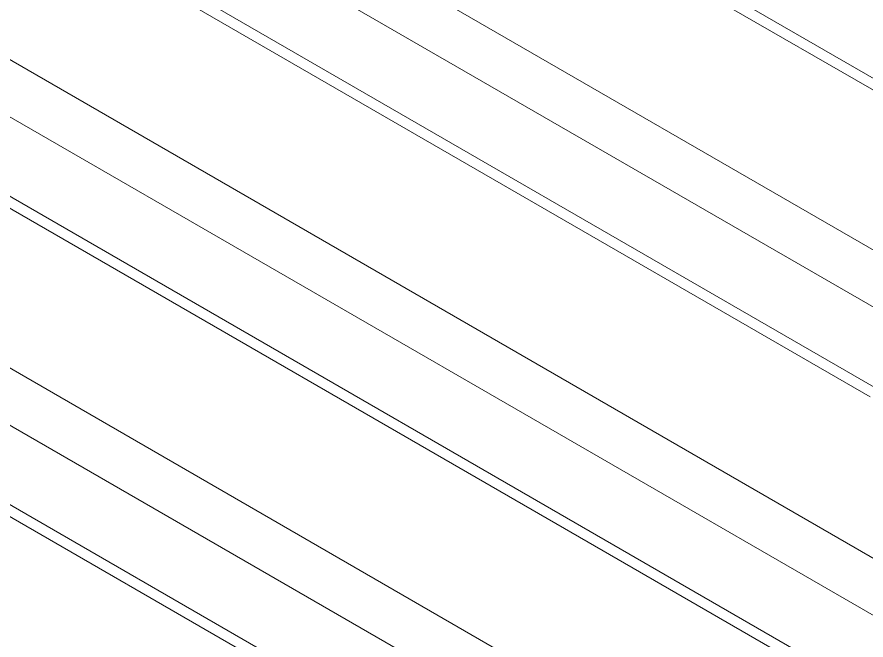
# Model space of a CAD drawing. Header units: millimetres. Extents: x -30 to 4992, y -440 to 3111.
# Drawn here: x 1260 to 1339.7, y 139.3 to 197.8 of the extents above; entities that cross this region are included whole.
import ezdxf

# ---------------------------------------------------------------- set-up
doc = ezdxf.new("R2010")
doc.units = ezdxf.units.MM
doc.layers.add('ZANO_R', color=7, linetype='Continuous', lineweight=0)

msp = doc.modelspace()

# ---------------------------------------------------------------- linework, layer by layer
at = {"layer": 'ZANO_R'}
for p, q in [((552.573, 646.906), (1383.924, 166.925)), ((537.927, 639.235), (1369.277, 159.255)), ((527.493, 632.426), (1358.844, 152.445)), ((512.847, 624.755), (1344.197, 144.775)), ((1341.875, 140.753), (510.525, 620.733)), ((502.413, 617.946), (1333.764, 137.966)), ((487.767, 610.275), (1319.117, 130.295)), ((477.334, 603.466), (1308.684, 123.486)), ((1307.042, 123.323), (1088.328, 249.597)), ((1281.658, 224.858), (1365.213, 176.617)), ((1256.076, 210.668), (1340.133, 162.137)), ((1275.152, 208.235), (1347.564, 166.427)), ((1230.494, 196.478), (1315.054, 147.657)), ((1223.984, 179.857), (1297.405, 137.468)), ((1332.122, 137.803), (1315.054, 147.657))]:
    msp.add_line(p, q, dxfattribs=at)

doc.saveas('drawing.dxf')
